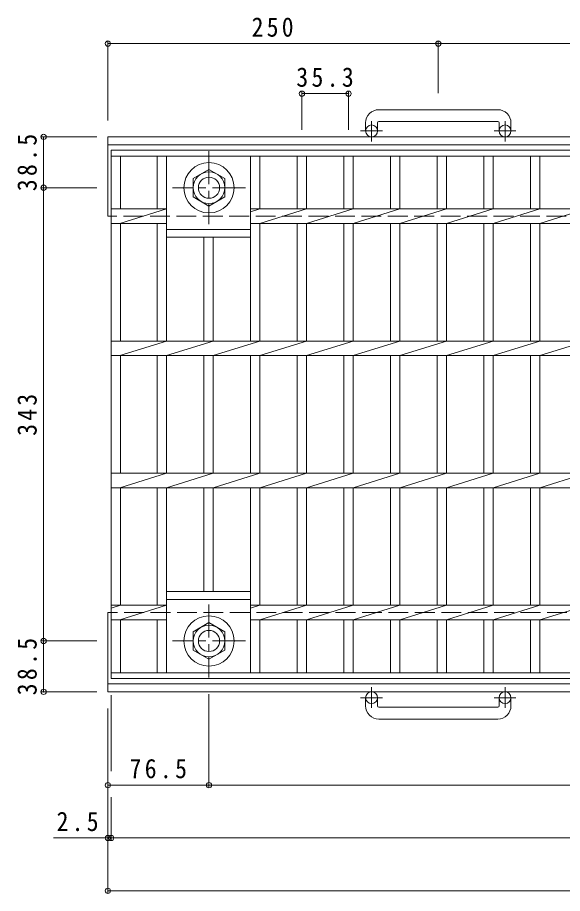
# Model space of a CAD drawing. Units: millimetres, scale not verified. Extents: x -929 to 909, y -685 to 662.
# Drawn here: x -929 to -517, y -131 to 532 of the extents above; entities that cross this region are included whole.
import ezdxf

# ---------------------------------------------------------------- set-up
doc = ezdxf.new("R2010")
doc.units = ezdxf.units.MM
doc.header["$LTSCALE"] = 5
doc.header["$PDMODE"] = 32
doc.header["$PDSIZE"] = 4
doc.linetypes.add('CHAIN1', pattern=[8, 5, -1, 1, -1])
doc.linetypes.add('DASHED3', pattern=[4, 3, -1])
for name, color, linetype, lineweight in [('0-1_躯体', 2, 'Continuous', 9), ('0-2_仕上', 3, 'Continuous', 9), ('0-4_その他', 7, 'Continuous', 9)]:
    doc.layers.add(name, color=color, linetype=linetype, lineweight=lineweight)
doc.styles.add('ＭＳ ゴシック', font='')
doc.styles.get('ＭＳ ゴシック').set_extended_font_data('MS Gothic')

msp = doc.modelspace()

# ---------------------------------------------------------------- linework, layer by layer
at = {"layer": '0-1_躯体'}
for p, q in [((-565.846, 462.636), (-655.846, 462.636)), ((-665.846, 452.637), (-665.846, 446.537)), ((-656.846, 452.637), (-656.846, 446.537)), ((-655.846, 453.636), (-565.846, 453.636)), ((-564.846, 452.637), (-564.846, 446.537)), ((-555.846, 452.637), (-555.846, 446.537)), ((-860.846, 382.036), (-860.846, 442.037)), ((266.483, 442.037), (-860.846, 442.037)), ((264.437, 436.036), (-860.846, 436.036)), ((-860.846, 22.036), (-860.846, 82.036)), ((248.074, 28.036), (-860.846, 28.036)), ((246.028, 22.036), (-860.846, 22.036)), ((-665.846, 11.436), (-665.846, 17.536)), ((-656.846, 11.436), (-656.846, 17.536)), ((-564.846, 11.436), (-564.846, 17.536)), ((-555.846, 11.436), (-555.846, 17.536)), ((-655.846, 10.436), (-565.846, 10.436)), ((-565.846, 1.436), (-655.846, 1.436))]:
    msp.add_line(p, q, dxfattribs=at)
at = {"layer": '0-1_躯体', "linetype": 'CHAIN1'}
for p, q in [((-661.346, 438.429), (-661.346, 454.026)), ((-560.346, 438.429), (-560.346, 454.026)), ((-653.183, 446.537), (-669.59, 446.537)), ((-552.183, 446.537), (-568.59, 446.537)), ((-784.346, 431.173), (-784.346, 375.9)), ((-756.71, 403.536), (-811.983, 403.536)), ((-784.346, 88.173), (-784.346, 32.899)), ((-756.71, 60.536), (-811.983, 60.536)), ((-661.346, 25.643), (-661.346, 10.046)), ((-560.346, 25.643), (-560.346, 10.046)), ((-653.183, 17.536), (-669.59, 17.536)), ((-552.183, 17.536), (-568.59, 17.536))]:
    msp.add_line(p, q, dxfattribs=at)
at = {"layer": '0-1_躯体', "linetype": 'DASHED3'}
for p, q in [((246.028, 382.036), (-860.846, 382.036)), ((266.483, 82.036), (-860.846, 82.036))]:
    msp.add_line(p, q, dxfattribs=at)
at = {"layer": '0-1_躯体'}
for points in [[(-796.347, 410.464), (-796.347, 396.608), (-784.346, 389.679), (-772.347, 396.608), (-772.347, 410.464), (-784.346, 417.393)], [(-796.347, 53.608), (-796.347, 67.465), (-784.346, 74.393), (-772.347, 67.465), (-772.347, 53.608), (-784.346, 46.68)]]:
    msp.add_lwpolyline(points, close=True, dxfattribs=at)
for centre, radius in [((-661.346, 446.537), 4.5), ((-560.346, 446.537), 4.5), ((-784.346, 403.536), 19), ((-784.346, 403.536), 12), ((-784.346, 403.536), 8), ((-784.346, 60.536), 19), ((-784.346, 60.536), 12), ((-784.346, 60.536), 8), ((-661.346, 17.536), 4.5), ((-560.346, 17.536), 4.5)]:
    msp.add_circle(centre, radius, dxfattribs=at)
for centre, radius, start, end in [((-655.846, 452.637), 10, 90, 180), ((-565.846, 452.637), 10, 0, 90), ((-655.846, 452.637), 1, 90, 180), ((-565.846, 452.637), 1, 0, 90), ((-655.846, 11.436), 10, 180, 270), ((-655.846, 11.436), 1, 180, 270), ((-565.846, 11.436), 10, 270, 0), ((-565.846, 11.436), 1, 270, 0)]:
    msp.add_arc(centre, radius, start, end, dxfattribs=at)
at = {"layer": '0-2_仕上'}
for p, q in [((-858.346, 432.037), (136.655, 432.037)), ((-858.346, 32.036), (-858.346, 432.037)), ((-858.346, 427.537), (136.655, 427.537)), ((-851.345, 387.537), (-851.345, 427.537)), ((-823.445, 427.537), (-823.445, 387.537)), ((-816.446, 427.537), (-816.446, 287.536)), ((-752.845, 427.537), (-752.845, 287.536)), ((-745.845, 427.537), (-745.845, 387.537)), ((-717.546, 427.537), (-717.546, 387.537)), ((-710.546, 427.537), (-710.546, 387.537)), ((-682.245, 427.537), (-682.245, 387.537)), ((-675.246, 427.537), (-675.246, 387.537)), ((-646.945, 427.537), (-646.945, 387.537)), ((-639.946, 427.537), (-639.946, 387.537)), ((-611.645, 427.537), (-611.645, 387.537)), ((-604.645, 427.537), (-604.645, 387.537)), ((-576.345, 427.537), (-576.345, 387.537)), ((-569.346, 427.537), (-569.346, 387.537)), ((-541.045, 427.537), (-541.045, 387.537)), ((-534.045, 427.537), (-534.045, 387.537)), ((-858.346, 387.537), (-816.446, 387.537)), ((-851.746, 376.537), (-816.446, 387.537)), ((-752.845, 385.355), (-745.846, 387.537)), ((-752.845, 387.537), (30.755, 387.537)), ((-745.846, 376.537), (-710.546, 387.537)), ((-710.546, 376.537), (-675.246, 387.537)), ((-675.246, 376.537), (-639.946, 387.537)), ((-639.946, 376.537), (-604.646, 387.537)), ((-604.646, 376.537), (-569.346, 387.537)), ((-569.346, 376.537), (-534.046, 387.537)), ((-534.046, 376.537), (-498.746, 387.537)), ((-858.346, 376.537), (-816.446, 376.537)), ((-851.345, 287.536), (-851.345, 376.537)), ((-823.445, 376.537), (-823.445, 287.536)), ((-816.446, 372.037), (-752.845, 372.037)), ((-752.845, 376.537), (30.755, 376.537)), ((-745.845, 376.537), (-745.845, 287.536)), ((-717.546, 376.537), (-717.546, 287.536)), ((-710.546, 376.537), (-710.546, 287.536)), ((-682.245, 376.537), (-682.245, 287.536)), ((-675.246, 376.537), (-675.246, 287.536)), ((-646.945, 376.537), (-646.945, 287.536)), ((-639.946, 376.537), (-639.946, 287.536)), ((-611.645, 376.537), (-611.645, 287.536)), ((-604.645, 376.537), (-604.645, 287.536)), ((-576.345, 376.537), (-576.345, 287.536)), ((-569.346, 376.537), (-569.346, 287.536)), ((-541.045, 376.537), (-541.045, 287.536)), ((-534.045, 376.537), (-534.045, 287.536)), ((-816.446, 366.037), (-752.845, 366.037)), ((-788.145, 366.036), (-788.145, 287.536)), ((-781.146, 366.036), (-781.146, 287.536)), ((-858.346, 287.536), (136.655, 287.536)), ((-851.746, 276.536), (-816.446, 287.536)), ((-816.446, 276.536), (-781.146, 287.536)), ((-781.146, 276.536), (-745.846, 287.536)), ((-745.846, 276.536), (-710.546, 287.536)), ((-710.546, 276.536), (-675.246, 287.536)), ((-675.246, 276.536), (-639.946, 287.536)), ((-639.946, 276.536), (-604.646, 287.536)), ((-604.646, 276.536), (-569.346, 287.536)), ((-569.346, 276.536), (-534.046, 287.536)), ((-534.046, 276.536), (-498.746, 287.536)), ((-858.346, 276.536), (136.655, 276.536)), ((-851.345, 187.536), (-851.345, 276.536)), ((-823.445, 276.536), (-823.445, 187.536)), ((-816.446, 276.536), (-816.446, 187.536)), ((-788.145, 276.536), (-788.145, 187.536)), ((-781.146, 276.536), (-781.146, 187.536)), ((-752.845, 276.536), (-752.845, 187.536)), ((-745.845, 276.536), (-745.845, 187.536)), ((-717.546, 276.536), (-717.546, 187.536)), ((-710.546, 276.536), (-710.546, 187.536)), ((-682.245, 276.536), (-682.245, 187.536)), ((-675.246, 276.536), (-675.246, 187.536)), ((-646.945, 276.536), (-646.945, 187.536)), ((-639.946, 276.536), (-639.946, 187.536)), ((-611.645, 276.536), (-611.645, 187.536)), ((-604.645, 276.536), (-604.645, 187.536)), ((-576.345, 276.536), (-576.345, 187.536)), ((-569.346, 276.536), (-569.346, 187.536)), ((-541.045, 276.536), (-541.045, 187.536)), ((-534.045, 276.536), (-534.045, 187.536)), ((-858.346, 187.536), (136.655, 187.536)), ((-851.746, 176.537), (-816.446, 187.536)), ((-816.446, 176.537), (-781.146, 187.536)), ((-781.146, 176.537), (-745.846, 187.536)), ((-745.846, 176.537), (-710.546, 187.536)), ((-710.546, 176.537), (-675.246, 187.536)), ((-675.246, 176.537), (-639.946, 187.536)), ((-639.946, 176.537), (-604.646, 187.536)), ((-604.646, 176.537), (-569.346, 187.536)), ((-569.346, 176.537), (-534.046, 187.536)), ((-534.046, 176.537), (-498.746, 187.536)), ((-858.346, 176.537), (136.655, 176.537)), ((-851.345, 87.537), (-851.345, 176.537)), ((-823.445, 176.537), (-823.445, 87.536)), ((-816.446, 176.537), (-816.446, 36.536)), ((-788.145, 176.537), (-788.145, 98.036)), ((-781.146, 176.537), (-781.146, 98.036)), ((-752.845, 176.537), (-752.845, 36.536)), ((-745.845, 176.537), (-745.845, 87.536)), ((-717.546, 176.537), (-717.546, 87.536)), ((-710.546, 176.537), (-710.546, 87.536)), ((-682.245, 176.537), (-682.245, 87.536)), ((-675.246, 176.537), (-675.246, 87.536)), ((-646.945, 176.537), (-646.945, 87.536)), ((-639.946, 176.537), (-639.946, 87.536)), ((-611.645, 176.537), (-611.645, 87.536)), ((-604.645, 176.537), (-604.645, 87.536)), ((-576.345, 176.537), (-576.345, 87.536)), ((-569.346, 176.537), (-569.346, 87.536)), ((-541.045, 176.537), (-541.045, 87.536)), ((-534.045, 176.537), (-534.045, 87.536)), ((-752.845, 98.036), (-816.446, 98.036)), ((-858.346, 87.537), (-816.446, 87.537)), ((-858.346, 85.355), (-851.345, 87.537)), ((-851.746, 76.537), (-816.446, 87.537)), ((-752.845, 92.036), (-816.446, 92.036)), ((-752.845, 87.537), (30.755, 87.537)), ((-752.845, 85.355), (-745.845, 87.537)), ((-745.846, 76.537), (-710.546, 87.537)), ((-710.546, 76.537), (-675.246, 87.537)), ((-675.246, 76.537), (-639.946, 87.537)), ((-639.946, 76.537), (-604.646, 87.537)), ((-604.646, 76.537), (-569.346, 87.537)), ((-569.346, 76.537), (-534.046, 87.537)), ((-534.046, 76.537), (-498.746, 87.537)), ((-858.346, 76.536), (-816.446, 76.536)), ((-851.345, 36.536), (-851.345, 76.536)), ((-823.445, 76.536), (-823.445, 36.536)), ((-752.845, 76.536), (30.755, 76.536)), ((-745.845, 76.536), (-745.845, 36.536)), ((-717.546, 76.536), (-717.546, 36.536)), ((-710.546, 76.536), (-710.546, 36.536)), ((-682.245, 76.536), (-682.245, 36.536)), ((-675.246, 76.536), (-675.246, 36.536)), ((-646.945, 76.536), (-646.945, 36.536)), ((-639.946, 76.536), (-639.946, 36.536)), ((-611.645, 76.536), (-611.645, 36.536)), ((-604.645, 76.536), (-604.645, 36.536)), ((-576.345, 76.536), (-576.345, 36.536)), ((-569.346, 76.536), (-569.346, 36.536)), ((-541.045, 76.536), (-541.045, 36.536)), ((-534.045, 76.536), (-534.045, 36.536)), ((136.655, 36.536), (-858.346, 36.536)), ((136.655, 32.036), (-858.346, 32.036))]:
    msp.add_line(p, q, dxfattribs=at)
at = {"layer": '0-4_その他'}
for p, q in [((-860.846, 454.537), (-860.846, 514.136)), ((-860.846, 512.636), (186.654, 512.636)), ((-610.846, 475.136), (-610.846, 514.136)), ((-714.046, 447.27), (-714.046, 476.25)), ((-714.046, 474.75), (-678.747, 474.75)), ((-678.747, 447.27), (-678.747, 476.25)), ((-869.16, 442.037), (-911.009, 442.037)), ((-909.509, 403.537), (-909.509, 442.037)), ((-869.16, 403.537), (-911.009, 403.537)), ((-909.509, 60.536), (-909.509, 403.537)), ((-869.16, 60.536), (-911.009, 60.536)), ((-909.509, 22.037), (-909.509, 60.536)), ((-869.16, 22.037), (-911.009, 22.037)), ((-784.346, 20.399), (-784.346, -50.064)), ((-858.346, 19.536), (-858.346, -38.012)), ((-860.846, 9.536), (-860.846, -130.064)), ((-860.846, -48.564), (62.655, -48.564)), ((-858.346, -57.578), (-858.346, -90.064)), ((-901.922, -88.564), (164.525, -88.564)), ((-860.846, -128.564), (186.654, -128.564))]:
    msp.add_line(p, q, dxfattribs=at)
for p in [(-860.846, 512.636), (-610.846, 512.636), (-714.046, 474.75), (-678.747, 474.75), (-909.509, 442.037), (-909.509, 403.537), (-909.509, 60.536), (-909.509, 22.037), (-860.846, -48.564), (-784.346, -48.564), (-860.846, -88.564), (-858.346, -88.564), (-860.846, -128.564)]:
    msp.add_point(p, dxfattribs=at)

# ---------------------------------------------------------------- texts
at = {"layer": '0-4_その他', "color": 2, "char_height": 14.66, "attachment_point": 7, "style": 'ＭＳ ゴシック'}
for s, insert in [('\\T1.27;\\W0.9;250', (-752.096, 517.636)), ('\\T1.28;\\W0.9;35.3', (-718.271, 479.75)), ('\\T1.28;\\W0.9;76.5', (-844.471, -43.564)), ('\\T1.27;\\W0.9;2.5', (-899.664, -83.564))]:
    msp.add_mtext(s, dxfattribs=dict(at, insert=insert))
at = {"layer": '0-4_その他', "color": 2, "char_height": 14.66, "attachment_point": 7, "rotation": 90, "style": 'ＭＳ ゴシック'}
for s, insert in [('\\T1.28;\\W0.9;38.5', (-914.509, 400.912)), ('\\T1.27;\\W0.9;343', (-914.509, 215.786)), ('\\T1.28;\\W0.9;38.5', (-914.509, 19.411))]:
    msp.add_mtext(s, dxfattribs=dict(at, insert=insert))

doc.saveas('drawing.dxf')
